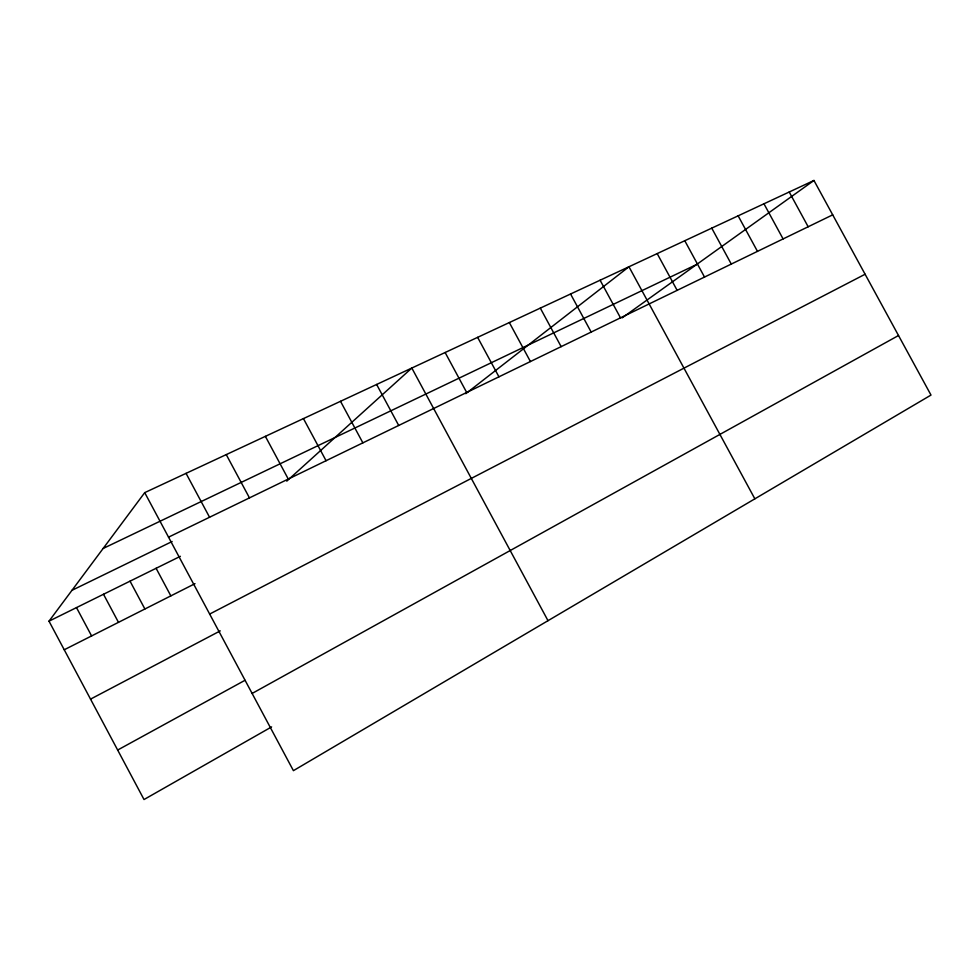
<?xml version="1.0" encoding="UTF-8"?>
<svg xmlns="http://www.w3.org/2000/svg" width="980" height="980" viewBox="0 0 980 980"><rect width="100%" height="100%" fill="white"/><g stroke="black" fill="none" stroke-linecap="round" stroke-linejoin="round"><path stroke-width="1.47" d="M271.607 726.903L144.023 799.533L49 621.173L144.722 492.634L813.951 180.467L931 395.075L293.412 770.66L144.722 492.634M286.773 481.143L411.821 368.039L548.004 620.683M465.782 393.678L628.964 266.756L754.857 498.832M622.116 317.875L813.951 180.467M252.117 693.448L898.513 335.515M117.661 750.043L244.976 680.304M90.528 699.132L220.255 630.875M209.659 614.068L865.095 274.241M64.239 649.764L195.008 583.663M49 621.173L180.369 556.309M71.981 590.315L172.149 541.499M168.536 537.163L832.706 214.853M103.145 548.469L696.731 264.429M789.219 192.007L808.169 226.772M763.959 203.791L783.094 238.936M738.136 215.833L757.479 251.37M711.75 228.144L731.288 264.073M684.775 240.725L704.522 277.071M657.188 253.587L677.143 290.35M600.103 280.219L620.487 317.839M570.556 294L591.173 332.073M540.311 308.112L561.148 346.638M509.343 322.555L530.425 361.547M477.627 337.353L498.943 376.822M445.128 352.506L466.688 392.478M376.626 384.454L398.713 425.467M340.513 401.31L362.87 442.862M303.445 418.595L326.071 460.71M265.372 436.357L288.279 479.049M226.257 454.61L249.459 497.889M186.053 473.352L209.561 517.256M156.102 568.29L170.839 595.877M130.034 581.165L144.893 608.997M103.5 594.26L118.482 622.349M76.489 607.6L91.606 635.934"/></g></svg>
